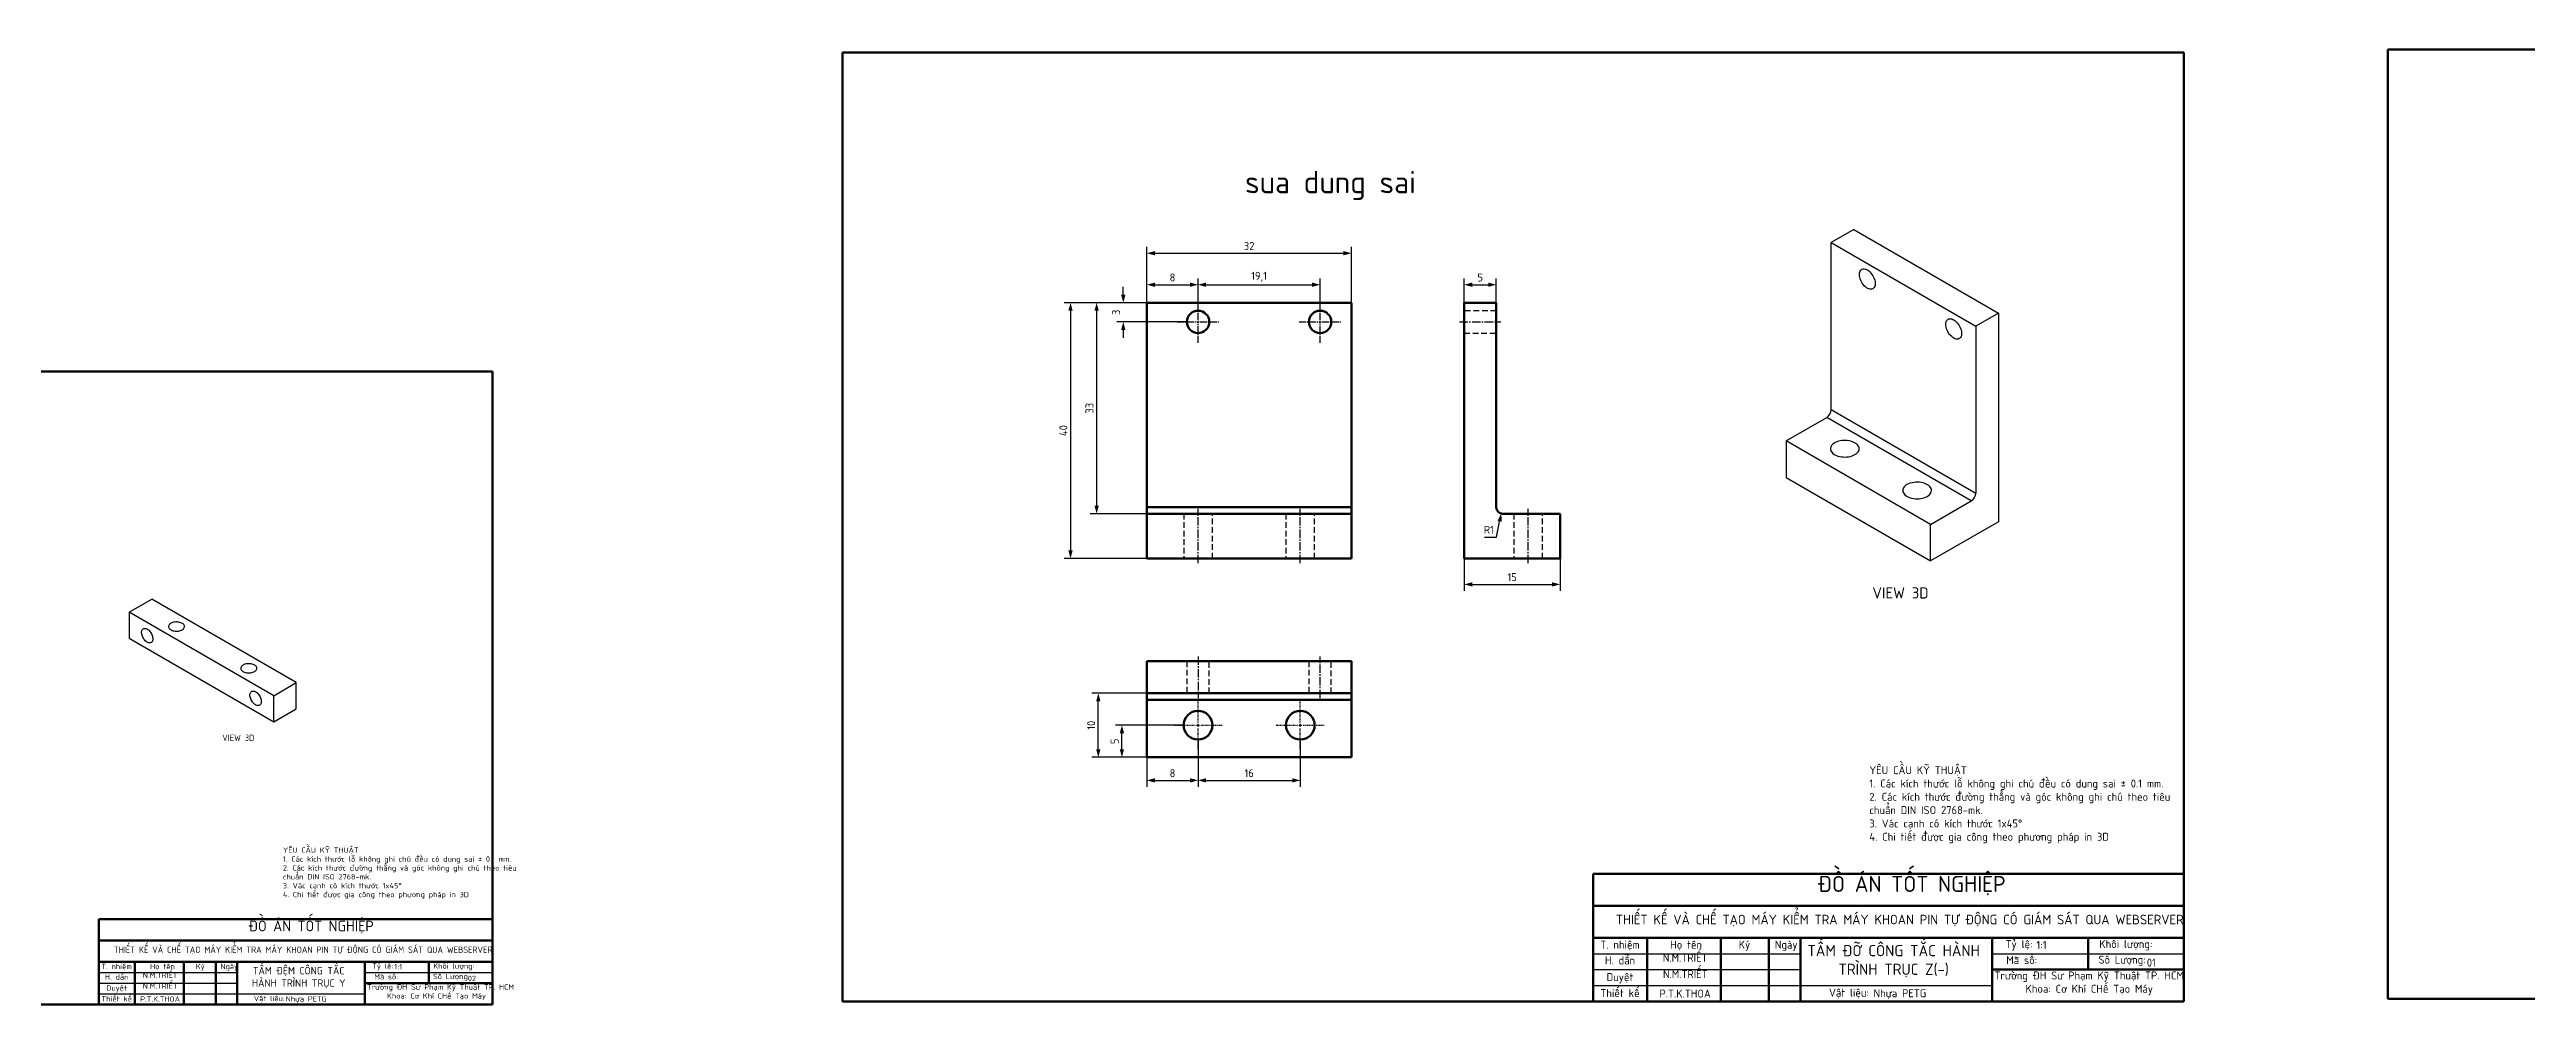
# Model space of a CAD drawing. Header units: millimetres. Extents: x 55 to 6841, y 61 to 3739.
# Drawn here: x 2560.1 to 2947.9, y 62.1 to 211.5 of the extents above; entities that cross this region are included whole.
import ezdxf

# ---------------------------------------------------------------- set-up
doc = ezdxf.new("R2010")
doc.units = ezdxf.units.MM
doc.header["$LTSCALE"] = 0.7
doc.header["$PDMODE"] = 35
doc.header["$PDSIZE"] = -4
doc.linetypes.add('CENTER2', pattern=[1.125, 0.75, -0.125, 0.125, -0.125])
doc.linetypes.add('HIDDEN', pattern=[9.525, 6.35, -3.175])
doc.layers.get('0').update_dxf_attribs({"color": 255})
for name, color, linetype, lineweight in [('AM_5', 10, 'Continuous', 25), ('AMC_Contour', 7, 'Continuous', 50), ('CON', 7, 'Continuous', 50), ('DIM', 94, 'Continuous', 25), ('KHUNGBV', 5, 'Continuous', 70), ('TEXT', 7, 'Continuous', 25)]:
    doc.layers.add(name, color=color, linetype=linetype, lineweight=lineweight)
doc.styles.add('TCVN-7284', font='tcvn+7284-2003r.ttf')
doc.styles.add('TCVN7824', font='tcvn+7284-2003r.ttf', dxfattribs={"height": 3.5})
doc.dimstyles.new('TCVN_ISO-25_RadiusDia', dxfattribs={"dimtxt": 2.5, "dimasz": 2.5, "dimexe": 2, "dimexo": 0, "dimgap": 1, "dimtad": 1, "dimtoh": 1, "dimtxsty": 'TCVN-7284', "dimblk": 'Arrow', "dimcen": 0, "dimclrd": 256, "dimclre": 256, "dimclrt": 256, "dimadec": 0, "dimazin": 0, "dimtfac": 1, "dimtofl": 0, "dimtmove": 0, "dimatfit": 3, "dimldrblk": 'Arrow', "dimfxl": 1, "dimlwd": -1, "dimlwe": -1, "dimarcsym": 0})

# ---------------------------------------------------------------- blocks, each defined once
blk = doc.blocks.new('KHUNG_A3')
at = {"layer": 'CON', "color": 8, "linetype": 'Continuous', "ltscale": 0.66}
for p, q in [((296.71, 84.61), (296.71, 44.61)), ((296.71, 84.61), (481.71, 84.61)), ((296.71, 74.61), (481.71, 74.61)), ((296.71, 64.61), (481.71, 64.61)), ((313.71, 64.61), (313.71, 44.61)), ((336.71, 64.61), (336.71, 44.61)), ((351.71, 64.61), (351.71, 44.61)), ((361.71, 64.61), (361.71, 44.61)), ((421.71, 44.61), (421.71, 64.61)), ((451.71, 54.61), (451.71, 64.61)), ((421.71, 54.61), (481.71, 54.61))]:
    blk.add_line(p, q, dxfattribs=at)
at = {"layer": 'DIM', "color": 8, "linetype": 'Continuous', "ltscale": 0.66}
for p, q in [((296.71, 59.61), (361.71, 59.61)), ((296.71, 54.61), (361.71, 54.61)), ((421.71, 59.61), (481.71, 59.61)), ((296.71, 49.61), (421.71, 49.61))]:
    blk.add_line(p, q, dxfattribs=at)
at = {"layer": 'KHUNGBV', "color": 8, "linetype": 'Continuous', "ltscale": 0.66}
for p, q in [((481.71, 341.61), (61.71, 341.61)), ((61.71, 341.61), (61.71, 44.61)), ((481.71, 44.61), (481.71, 341.61)), ((61.71, 44.61), (481.71, 44.61))]:
    blk.add_line(p, q, dxfattribs=at)
at = {"color": 255, "attachment_point": 1, "style": 'TCVN-7284'}
for s, width, insert, char_height in [('{\\W1.485708; }ĐỒ ÁN TỐT NGHIỆP', 65.6643, (362.61, 83.93), 5), ('\\pxqc;T. nhiệm', 16.8827, (296.71, 63.68), 2.5), ('{\\W2.460912; }Họ tên', 16.8827, (317.11, 63.68), 2.5), ('{\\W4.544245; }Ký', 16.8827, (335.42, 63.68), 2.5), ('{\\W1.017842; }Ngày', 9.8035, (352.08, 63.68), 2.5), ('\\pxqc;Tỷ lệ:', 9.8035, (425.19, 63.83), 2.5), ('\\pxqc;Khối lượng:', 20.0073, (453.51, 63.88), 2.5), ('\\pxqc;H. dẫn', 16.8827, (296.71, 58.76), 2.5), ('\\pxqc;N.M.TRIẾT', 16.8827, (317.11, 59.57), 2.5), ('\\pxqc;N.M.TRIẾT', 16.8827, (317.16, 54.47), 2.5), ('{\\W0.286782; }Mã số:', 12.5818, (425.56, 58.85), 2.5), ('\\pxqc;Số Lượng:', 17.9691, (453.36, 58.98), 2.5), ('\\pxqc;Thiết kế', 16.8827, (296.71, 48.52), 2.5), ('\\pxqc;Duyệt', 16.8827, (296.71, 53.54), 2.5), ('\\pxqc;P.T.K.THOA', 16.8827, (317.11, 48.37), 2.5), ('\\pxi-3,l3,qc,t3;Vật liệu:', 59.8171, (346.92, 48.66), 2.5), ('{\\W0.981773; }Trường ĐH Sư Phạm Kỹ Thuật TP. HCM\\P{\\W7.398439; }Khoa: Cơ Khí CHế Tạo Máy ', 61.6953, (420.88, 54.04), 2.5)]:
    blk.add_mtext_dynamic_manual_height_columns(s, width=width, gutter_width=88.6, heights=[0], dxfattribs=dict(at, insert=insert, char_height=char_height))
at = {"color": 255, "insert": (303.83, 71.79), "char_height": 3, "width": 178.521, "attachment_point": 1, "style": 'TCVN-7284'}
blk.add_mtext('THIẾT KẾ VÀ CHẾ TẠO MÁY KIỂM TRA MÁY KHOAN PIN TỰ ĐỘNG CÓ GIÁM SÁT QUA WEBSERVER\\P', dxfattribs=at)
blk = doc.blocks.new('3D_Z-1')
at = {"color": 5}
for p, q in [((2810.12, -32.73), (2806.59, -34.77)), ((2806.59, -34.77), (2829.22, -47.83)), ((2806.59, -60.9), (2806.59, -34.77)), ((2810.12, -32.73), (2832.75, -45.79)), ((2832.75, -45.79), (2829.22, -47.83)), ((2832.75, -45.79), (2832.75, -78.45)), ((2829.22, -47.83), (2829.22, -73.96)), ((2806.59, -60.9), (2829.22, -73.96)), ((2799.52, -65.8), (2805.88, -62.12)), ((2822.14, -78.86), (2799.52, -65.8)), ((2799.52, -65.8), (2799.52, -71.51)), ((2828.51, -75.18), (2805.88, -62.12)), ((2799.52, -71.51), (2822.14, -84.57)), ((2822.14, -78.86), (2828.51, -75.18)), ((2832.75, -78.45), (2822.14, -84.57)), ((2822.14, -84.57), (2822.14, -78.86))]:
    blk.add_line(p, q, dxfattribs=at)
at = {"color": 5, "flags": 128}
for points in [[(2811.01, -39.77), (2811.02, -39.57), (2811.06, -39.39), (2811.12, -39.23), (2811.21, -39.1), (2811.32, -39), (2811.45, -38.93), (2811.6, -38.89), (2811.76, -38.89), (2811.93, -38.92), (2812.11, -38.98), (2812.29, -39.08), (2812.47, -39.21), (2812.64, -39.36), (2812.81, -39.54), (2812.96, -39.74), (2813.1, -39.95), (2813.22, -40.18), (2813.32, -40.41), (2813.4, -40.64), (2813.45, -40.87), (2813.48, -41.09), (2813.48, -41.3), (2813.45, -41.49), (2813.4, -41.66), (2813.32, -41.81), (2813.22, -41.92), (2813.1, -42.01), (2812.96, -42.06), (2812.81, -42.08), (2812.64, -42.07), (2812.47, -42.02), (2812.29, -41.94), (2812.11, -41.83), (2811.93, -41.69), (2811.76, -41.52), (2811.6, -41.33), (2811.45, -41.12), (2811.32, -40.9), (2811.21, -40.68), (2811.12, -40.44), (2811.06, -40.21), (2811.02, -39.98), (2811.01, -39.77)], [(2824.51, -47.57), (2824.53, -47.37), (2824.57, -47.18), (2824.63, -47.03), (2824.72, -46.9), (2824.83, -46.79), (2824.96, -46.72), (2825.11, -46.69), (2825.27, -46.69), (2825.44, -46.72), (2825.62, -46.78), (2825.8, -46.88), (2825.98, -47), (2826.15, -47.16), (2826.32, -47.34), (2826.47, -47.53), (2826.61, -47.75), (2826.73, -47.97), (2826.83, -48.2), (2826.91, -48.44), (2826.96, -48.67), (2826.98, -48.89), (2826.98, -49.1), (2826.96, -49.29), (2826.91, -49.46), (2826.83, -49.6), (2826.73, -49.72), (2826.61, -49.8), (2826.47, -49.86), (2826.32, -49.88), (2826.15, -49.86), (2825.98, -49.82), (2825.8, -49.73), (2825.62, -49.62), (2825.44, -49.48), (2825.27, -49.32), (2825.11, -49.13), (2824.96, -48.92), (2824.83, -48.7), (2824.72, -48.47), (2824.63, -48.24), (2824.57, -48.01), (2824.53, -47.78), (2824.51, -47.57)], [(2810.3, -67.94), (2810.49, -67.81), (2810.65, -67.68), (2810.78, -67.53), (2810.88, -67.37), (2810.94, -67.21), (2810.96, -67.04), (2810.95, -66.88), (2810.89, -66.71), (2810.81, -66.55), (2810.69, -66.4), (2810.53, -66.26), (2810.35, -66.13), (2810.14, -66.02), (2809.91, -65.92), (2809.65, -65.84), (2809.38, -65.78), (2809.1, -65.74), (2808.82, -65.72), (2808.53, -65.73), (2808.24, -65.75), (2807.97, -65.79), (2807.7, -65.86), (2807.45, -65.94), (2807.22, -66.05), (2807.02, -66.16), (2806.84, -66.29), (2806.7, -66.44), (2806.59, -66.59), (2806.51, -66.75), (2806.47, -66.92), (2806.46, -67.08), (2806.49, -67.25), (2806.56, -67.41), (2806.67, -67.57), (2806.8, -67.71), (2806.97, -67.85), (2807.17, -67.97), (2807.39, -68.07), (2807.64, -68.16), (2807.9, -68.23), (2808.17, -68.28), (2808.46, -68.31), (2808.75, -68.32), (2809.03, -68.31), (2809.31, -68.27), (2809.59, -68.22), (2809.84, -68.14), (2810.08, -68.05), (2810.3, -67.94)], [(2821.61, -74.47), (2821.8, -74.35), (2821.97, -74.21), (2822.09, -74.06), (2822.19, -73.9), (2822.25, -73.74), (2822.27, -73.57), (2822.26, -73.41), (2822.21, -73.24), (2822.12, -73.08), (2822, -72.93), (2821.85, -72.79), (2821.66, -72.66), (2821.45, -72.55), (2821.22, -72.45), (2820.97, -72.37), (2820.7, -72.31), (2820.42, -72.27), (2820.13, -72.25), (2819.84, -72.26), (2819.56, -72.28), (2819.28, -72.33), (2819.01, -72.39), (2818.77, -72.47), (2818.54, -72.58), (2818.33, -72.69), (2818.16, -72.83), (2818.01, -72.97), (2817.9, -73.12), (2817.82, -73.28), (2817.78, -73.45), (2817.78, -73.61), (2817.81, -73.78), (2817.88, -73.94), (2817.98, -74.1), (2818.12, -74.24), (2818.29, -74.38), (2818.48, -74.5), (2818.71, -74.61), (2818.95, -74.69), (2819.21, -74.76), (2819.49, -74.81), (2819.77, -74.84), (2820.06, -74.85), (2820.35, -74.84), (2820.63, -74.8), (2820.9, -74.75), (2821.16, -74.67), (2821.4, -74.58), (2821.61, -74.47)]]:
    blk.add_lwpolyline(points, dxfattribs=at)
at = {"color": 5}
for centre in [(2805.05, -60.83), (2827.68, -73.89)]:
    blk.add_arc(centre, 1.54, 302.6055, 357.3945, dxfattribs=at)
blk = doc.blocks.new('*U240')
at = {"layer": 'AM_5', "color": 0, "linetype": 'CENTER2', "ltscale": 0.2, "transparency": 16777216}
for p, q in [((-3.75, 0), (-0.45, 0)), ((0, 0.45), (0, 3.75)), ((0.45, 0), (3.75, 0)), ((0, -3.75), (0, -0.45))]:
    blk.add_line(p, q, dxfattribs=at)
at = {"layer": 'AM_5', "color": 0, "linetype": 'Continuous', "ltscale": 0.2, "transparency": 16777216}
for p, q in [((-0.225, 0), (0.225, 0)), ((0, -0.225), (0, 0.225))]:
    blk.add_line(p, q, dxfattribs=at)
blk = doc.blocks.new('*U241')
at = {"layer": 'AM_5', "color": 0, "linetype": 'CENTER2', "ltscale": 0.2, "transparency": 16777216}
for p, q in [((-3.75, 0), (-0.45, 0)), ((0, 0.45), (0, 3.75)), ((0.45, 0), (3.75, 0)), ((0, -3.75), (0, -0.45))]:
    blk.add_line(p, q, dxfattribs=at)
at = {"layer": 'AM_5', "color": 0, "linetype": 'Continuous', "ltscale": 0.2, "transparency": 16777216}
for p, q in [((-0.225, 0), (0.225, 0)), ((0, -0.225), (0, 0.225))]:
    blk.add_line(p, q, dxfattribs=at)
blk = doc.blocks.new('*U242')
at = {"layer": 'AM_5', "color": 0, "linetype": 'CENTER2', "ltscale": 2, "transparency": 16777216}
for p, q in [((-3.25, 0), (-0.35, 0)), ((0, 0.35), (0, 3.25)), ((0.35, 0), (3.25, 0)), ((0, -3.25), (0, -0.35))]:
    blk.add_line(p, q, dxfattribs=at)
at = {"layer": 'AM_5', "color": 0, "linetype": 'Continuous', "ltscale": 2, "transparency": 16777216}
for p, q in [((-0.175, 0), (0.175, 0)), ((0, -0.175), (0, 0.175))]:
    blk.add_line(p, q, dxfattribs=at)
blk = doc.blocks.new('*U243')
at = {"layer": 'AM_5', "color": 0, "linetype": 'CENTER2', "ltscale": 2, "transparency": 16777216}
for p, q in [((-3.25, 0), (-0.35, 0)), ((0, 0.35), (0, 3.25)), ((0.35, 0), (3.25, 0)), ((0, -3.25), (0, -0.35))]:
    blk.add_line(p, q, dxfattribs=at)
at = {"layer": 'AM_5', "color": 0, "linetype": 'Continuous', "ltscale": 2, "transparency": 16777216}
for p, q in [((-0.175, 0), (0.175, 0)), ((0, -0.175), (0, 0.175))]:
    blk.add_line(p, q, dxfattribs=at)
blk = doc.blocks.new('*U244')
at = {"layer": 'AM_5', "color": 0, "linetype": 'CENTER2', "ltscale": 2.5, "transparency": 16777216}
blk.add_line((0, -4.25), (0, 4.25), dxfattribs=at)
blk = doc.blocks.new('*U245')
at = {"layer": 'AM_5', "color": 0, "linetype": 'CENTER2', "ltscale": 2.5, "transparency": 16777216}
blk.add_line((0, -4.25), (0, 4.25), dxfattribs=at)
blk = doc.blocks.new('*U246')
at = {"layer": 'AM_5', "color": 0, "linetype": 'CENTER2', "ltscale": 2.5, "transparency": 16777216}
blk.add_line((0, 3.25), (0, -3.25), dxfattribs=at)
blk = doc.blocks.new('*U247')
at = {"layer": 'AM_5', "color": 0, "linetype": 'CENTER2', "ltscale": 2.5, "transparency": 16777216}
blk.add_line((0, -3.25), (0, 3.25), dxfattribs=at)
blk = doc.blocks.new('*U248')
at = {"layer": 'AM_5', "color": 0, "linetype": 'CENTER2', "ltscale": 2.5, "transparency": 16777216}
blk.add_line((0, -4.25), (0, 4.25), dxfattribs=at)
blk = doc.blocks.new('*U249')
at = {"layer": 'AM_5', "color": 0, "linetype": 'CENTER2', "ltscale": 2.5, "transparency": 16777216}
blk.add_line((-3.25, 0), (3.25, 0), dxfattribs=at)
blk = doc.blocks.new('Arrow')
at = {"layer": 'DIM'}
blk.add_solid([(-1, 0.27), (-1, -0.27), (0, 0)], dxfattribs=at)
blk = doc.blocks.new('*D250')
at = {"layer": 'Defpoints', "color": 0, "ltscale": 0.2, "transparency": 16777216}
for p in [(2739.92, 174.66), (2731.92, 171.84), (2739.92, 170.59)]:
    blk.add_point(p, dxfattribs=at)
at = {"layer": 'DIM', "ltscale": 0.2, "transparency": 16777216}
for p, q in [((2731.92, 171.84), (2731.92, 175.66)), ((2733.17, 174.66), (2738.67, 174.66)), ((2739.92, 170.59), (2739.92, 175.66))]:
    blk.add_line(p, q, dxfattribs=at)
at = {"layer": 'DIM', "ltscale": 0.2, "transparency": 16777216, "xscale": 1.25, "yscale": 1.25, "zscale": 1.25, "rotation": 180}
blk.add_blockref('Arrow', (2731.92, 174.66), dxfattribs=at)
at = {"layer": 'DIM', "ltscale": 0.2, "transparency": 16777216, "xscale": 1.25, "yscale": 1.25, "zscale": 1.25}
blk.add_blockref('Arrow', (2739.92, 174.66), dxfattribs=at)
at = {"layer": 'DIM', "ltscale": 0.2, "transparency": 16777216, "insert": (2735.92, 175.79), "char_height": 1.25, "attachment_point": 5, "style": 'TCVN-7284', "bg_fill": 3, "box_fill_scale": 1.1, "bg_fill_color": 256, "bg_fill_true_color": 13158600, "bg_fill_transparency": 0}
blk.add_mtext('8', dxfattribs=at)
blk = doc.blocks.new('*D251')
at = {"layer": 'Defpoints', "color": 0, "ltscale": 0.7, "transparency": 16777216}
for p in [(2759.02, 174.66), (2739.92, 170.59), (2759.02, 170.59)]:
    blk.add_point(p, dxfattribs=at)
at = {"layer": 'DIM', "ltscale": 0.7, "transparency": 16777216}
for p, q in [((2739.92, 170.59), (2739.92, 175.66)), ((2741.17, 174.66), (2757.77, 174.66)), ((2759.02, 170.59), (2759.02, 175.66))]:
    blk.add_line(p, q, dxfattribs=at)
at = {"layer": 'DIM', "ltscale": 0.7, "transparency": 16777216, "xscale": 1.25, "yscale": 1.25, "zscale": 1.25, "rotation": 180}
blk.add_blockref('Arrow', (2739.92, 174.66), dxfattribs=at)
at = {"layer": 'DIM', "ltscale": 0.7, "transparency": 16777216, "xscale": 1.25, "yscale": 1.25, "zscale": 1.25}
blk.add_blockref('Arrow', (2759.02, 174.66), dxfattribs=at)
at = {"layer": 'DIM', "ltscale": 0.7, "transparency": 16777216, "insert": (2749.47, 175.91), "char_height": 1.25, "attachment_point": 5, "style": 'TCVN-7284'}
blk.add_mtext('\\A1;19,1', dxfattribs=at)
blk = doc.blocks.new('*D252')
at = {"layer": 'Defpoints', "color": 0, "ltscale": 0.7, "transparency": 16777216}
for p in [(2763.92, 179.59), (2731.92, 171.84), (2763.92, 171.84)]:
    blk.add_point(p, dxfattribs=at)
at = {"layer": 'DIM', "ltscale": 0.7, "transparency": 16777216}
for p, q in [((2731.92, 171.84), (2731.92, 180.59)), ((2733.17, 179.59), (2762.67, 179.59)), ((2763.92, 171.84), (2763.92, 180.59))]:
    blk.add_line(p, q, dxfattribs=at)
at = {"layer": 'DIM', "ltscale": 0.7, "transparency": 16777216, "xscale": 1.25, "yscale": 1.25, "zscale": 1.25, "rotation": 180}
blk.add_blockref('Arrow', (2731.92, 179.59), dxfattribs=at)
at = {"layer": 'DIM', "ltscale": 0.7, "transparency": 16777216, "xscale": 1.25, "yscale": 1.25, "zscale": 1.25}
blk.add_blockref('Arrow', (2763.92, 179.59), dxfattribs=at)
at = {"layer": 'DIM', "ltscale": 0.7, "transparency": 16777216, "insert": (2747.92, 180.72), "char_height": 1.25, "attachment_point": 5, "style": 'TCVN-7284'}
blk.add_mtext('32', dxfattribs=at)
blk = doc.blocks.new('*D253')
at = {"layer": 'Defpoints', "color": 0, "ltscale": 0.2, "transparency": 16777216}
for p in [(2731.92, 171.84), (2738.17, 168.84)]:
    blk.add_point(p, dxfattribs=at)
at = {"layer": 'DIM', "ltscale": 0.2, "transparency": 16777216}
for p, q in [((2731.92, 171.84), (2727.22, 171.84)), ((2728.22, 173.09), (2728.22, 174.34)), ((2738.17, 168.84), (2727.22, 168.84)), ((2728.22, 167.59), (2728.22, 166.34))]:
    blk.add_line(p, q, dxfattribs=at)
at = {"layer": 'DIM', "ltscale": 0.2, "transparency": 16777216, "xscale": 1.25, "yscale": 1.25, "zscale": 1.25}
for p, rotation in [((2728.22, 171.84), 270), ((2728.22, 168.84), 90)]:
    blk.add_blockref('Arrow', p, dxfattribs=dict(at, rotation=rotation))
at = {"layer": 'DIM', "ltscale": 0.2, "transparency": 16777216, "insert": (2727.09, 170.34), "char_height": 1.25, "attachment_point": 5, "rotation": 90, "style": 'TCVN-7284', "bg_fill": 3, "box_fill_scale": 1.1, "bg_fill_color": 256, "bg_fill_true_color": 13158600, "bg_fill_transparency": 0}
blk.add_mtext('3', dxfattribs=at)
at = {"layer": 'Defpoints', "color": 0, "ltscale": 0.2, "transparency": 16777216}
blk.add_point((2728.22, 168.84), dxfattribs=at)
blk = doc.blocks.new('*D254')
at = {"layer": 'Defpoints', "color": 0, "ltscale": 0.2, "transparency": 16777216}
for p in [(2731.92, 171.84), (2724.05, 138.84), (2731.92, 138.84)]:
    blk.add_point(p, dxfattribs=at)
at = {"layer": 'DIM', "ltscale": 0.2, "transparency": 16777216}
for p, q in [((2731.92, 171.84), (2723.05, 171.84)), ((2724.05, 170.59), (2724.05, 140.09)), ((2731.92, 138.84), (2723.05, 138.84))]:
    blk.add_line(p, q, dxfattribs=at)
at = {"layer": 'DIM', "ltscale": 0.2, "transparency": 16777216, "xscale": 1.25, "yscale": 1.25, "zscale": 1.25}
for p, rotation in [((2724.05, 171.84), 90), ((2724.05, 138.84), 270)]:
    blk.add_blockref('Arrow', p, dxfattribs=dict(at, rotation=rotation))
at = {"layer": 'DIM', "ltscale": 0.2, "transparency": 16777216, "insert": (2722.92, 155.34), "char_height": 1.25, "attachment_point": 5, "rotation": 90, "style": 'TCVN-7284', "bg_fill": 3, "box_fill_scale": 1.1, "bg_fill_color": 256, "bg_fill_true_color": 13158600, "bg_fill_transparency": 0}
blk.add_mtext('33', dxfattribs=at)
blk = doc.blocks.new('*D255')
at = {"layer": 'Defpoints', "color": 0, "ltscale": 0.7, "transparency": 16777216}
for p in [(2731.92, 171.84), (2719.96, 131.84), (2731.92, 131.84)]:
    blk.add_point(p, dxfattribs=at)
at = {"layer": 'DIM', "ltscale": 0.7, "transparency": 16777216}
for p, q in [((2731.92, 171.84), (2718.96, 171.84)), ((2719.96, 170.59), (2719.96, 133.09)), ((2731.92, 131.84), (2718.96, 131.84))]:
    blk.add_line(p, q, dxfattribs=at)
at = {"layer": 'DIM', "ltscale": 0.7, "transparency": 16777216, "xscale": 1.25, "yscale": 1.25, "zscale": 1.25}
for p, rotation in [((2719.96, 171.84), 90), ((2719.96, 131.84), 270)]:
    blk.add_blockref('Arrow', p, dxfattribs=dict(at, rotation=rotation))
at = {"layer": 'DIM', "ltscale": 0.7, "transparency": 16777216, "insert": (2718.84, 151.84), "char_height": 1.25, "attachment_point": 5, "rotation": 90, "style": 'TCVN-7284'}
blk.add_mtext('40', dxfattribs=at)
blk = doc.blocks.new('*D256')
at = {"layer": 'Defpoints', "color": 0, "ltscale": 0.2, "transparency": 16777216}
for p in [(2739.92, 103.49), (2731.92, 100.74), (2739.92, 97.12)]:
    blk.add_point(p, dxfattribs=at)
at = {"layer": 'DIM', "ltscale": 0.2, "transparency": 16777216}
for p, q in [((2739.92, 103.49), (2739.92, 96.12)), ((2731.92, 100.74), (2731.92, 96.12)), ((2733.17, 97.12), (2738.67, 97.12))]:
    blk.add_line(p, q, dxfattribs=at)
at = {"layer": 'DIM', "ltscale": 0.2, "transparency": 16777216, "xscale": 1.25, "yscale": 1.25, "zscale": 1.25, "rotation": 180}
blk.add_blockref('Arrow', (2731.92, 97.12), dxfattribs=at)
at = {"layer": 'DIM', "ltscale": 0.2, "transparency": 16777216, "xscale": 1.25, "yscale": 1.25, "zscale": 1.25}
blk.add_blockref('Arrow', (2739.92, 97.12), dxfattribs=at)
at = {"layer": 'DIM', "ltscale": 0.2, "transparency": 16777216, "insert": (2735.92, 98.24), "char_height": 1.25, "attachment_point": 5, "style": 'TCVN-7284', "bg_fill": 3, "box_fill_scale": 1.1, "bg_fill_color": 256, "bg_fill_true_color": 13158600, "bg_fill_transparency": 0}
blk.add_mtext('8', dxfattribs=at)
blk = doc.blocks.new('*D257')
at = {"layer": 'Defpoints', "color": 0, "ltscale": 0.2, "transparency": 16777216}
for p in [(2739.92, 103.49), (2755.92, 103.49), (2755.92, 97.12)]:
    blk.add_point(p, dxfattribs=at)
at = {"layer": 'DIM', "ltscale": 0.2, "transparency": 16777216}
for p, q in [((2739.92, 103.49), (2739.92, 96.12)), ((2755.92, 103.49), (2755.92, 96.12)), ((2741.17, 97.12), (2754.67, 97.12))]:
    blk.add_line(p, q, dxfattribs=at)
at = {"layer": 'DIM', "ltscale": 0.2, "transparency": 16777216, "xscale": 1.25, "yscale": 1.25, "zscale": 1.25, "rotation": 180}
blk.add_blockref('Arrow', (2739.92, 97.12), dxfattribs=at)
at = {"layer": 'DIM', "ltscale": 0.2, "transparency": 16777216, "xscale": 1.25, "yscale": 1.25, "zscale": 1.25}
blk.add_blockref('Arrow', (2755.92, 97.12), dxfattribs=at)
at = {"layer": 'DIM', "ltscale": 0.2, "transparency": 16777216, "insert": (2747.92, 98.24), "char_height": 1.25, "attachment_point": 5, "style": 'TCVN-7284', "bg_fill": 3, "box_fill_scale": 1.1, "bg_fill_color": 256, "bg_fill_true_color": 13158600, "bg_fill_transparency": 0}
blk.add_mtext('16', dxfattribs=at)
blk = doc.blocks.new('*D258')
at = {"layer": 'Defpoints', "color": 0, "ltscale": 0.7, "transparency": 16777216}
for p in [(2781.59, 131.84), (2796.59, 131.84), (2796.59, 127.78)]:
    blk.add_point(p, dxfattribs=at)
at = {"layer": 'DIM', "ltscale": 0.7, "transparency": 16777216}
for p, q in [((2781.59, 131.84), (2781.59, 126.78)), ((2796.59, 131.84), (2796.59, 126.78)), ((2782.84, 127.78), (2795.34, 127.78))]:
    blk.add_line(p, q, dxfattribs=at)
at = {"layer": 'DIM', "ltscale": 0.7, "transparency": 16777216, "xscale": 1.25, "yscale": 1.25, "zscale": 1.25, "rotation": 180}
blk.add_blockref('Arrow', (2781.59, 127.78), dxfattribs=at)
at = {"layer": 'DIM', "ltscale": 0.7, "transparency": 16777216, "xscale": 1.25, "yscale": 1.25, "zscale": 1.25}
blk.add_blockref('Arrow', (2796.59, 127.78), dxfattribs=at)
at = {"layer": 'DIM', "ltscale": 0.7, "transparency": 16777216, "insert": (2789.09, 128.91), "char_height": 1.25, "attachment_point": 5, "style": 'TCVN-7284'}
blk.add_mtext('15', dxfattribs=at)
blk = doc.blocks.new('*D259')
at = {"layer": 'Defpoints', "color": 0, "ltscale": 0.2, "transparency": 16777216}
for p in [(2781.59, 171.84), (2786.59, 171.84)]:
    blk.add_point(p, dxfattribs=at)
at = {"layer": 'DIM', "ltscale": 0.2, "transparency": 16777216}
for p, q in [((2781.59, 171.84), (2781.59, 175.66)), ((2782.84, 174.66), (2785.34, 174.66)), ((2786.59, 171.84), (2786.59, 175.66))]:
    blk.add_line(p, q, dxfattribs=at)
at = {"layer": 'DIM', "ltscale": 0.2, "transparency": 16777216, "xscale": 1.25, "yscale": 1.25, "zscale": 1.25, "rotation": 180}
blk.add_blockref('Arrow', (2781.59, 174.66), dxfattribs=at)
at = {"layer": 'DIM', "ltscale": 0.2, "transparency": 16777216, "xscale": 1.25, "yscale": 1.25, "zscale": 1.25}
blk.add_blockref('Arrow', (2786.59, 174.66), dxfattribs=at)
at = {"layer": 'DIM', "ltscale": 0.2, "transparency": 16777216, "insert": (2784.09, 175.79), "char_height": 1.25, "attachment_point": 5, "style": 'TCVN-7284', "bg_fill": 3, "box_fill_scale": 1.1, "bg_fill_color": 256, "bg_fill_true_color": 13158600, "bg_fill_transparency": 0}
blk.add_mtext('5', dxfattribs=at)
at = {"layer": 'Defpoints', "color": 0, "ltscale": 0.2, "transparency": 16777216}
blk.add_point((2786.59, 174.66), dxfattribs=at)
blk = doc.blocks.new('*D260')
at = {"layer": 'Defpoints', "color": 0, "ltscale": 0.2, "transparency": 16777216}
for p in [(2737.67, 105.74), (2731.92, 100.74)]:
    blk.add_point(p, dxfattribs=at)
at = {"layer": 'DIM', "ltscale": 0.2, "transparency": 16777216}
for p, q in [((2737.67, 105.74), (2727, 105.74)), ((2728, 101.99), (2728, 104.49)), ((2731.92, 100.74), (2727, 100.74))]:
    blk.add_line(p, q, dxfattribs=at)
at = {"layer": 'DIM', "ltscale": 0.2, "transparency": 16777216, "xscale": 1.25, "yscale": 1.25, "zscale": 1.25}
for p, rotation in [((2728, 105.74), 90), ((2728, 100.74), 270)]:
    blk.add_blockref('Arrow', p, dxfattribs=dict(at, rotation=rotation))
at = {"layer": 'DIM', "ltscale": 0.2, "transparency": 16777216, "insert": (2726.87, 103.24), "char_height": 1.25, "attachment_point": 5, "rotation": 90, "style": 'TCVN-7284', "bg_fill": 3, "box_fill_scale": 1.1, "bg_fill_color": 256, "bg_fill_true_color": 13158600, "bg_fill_transparency": 0}
blk.add_mtext('5', dxfattribs=at)
at = {"layer": 'Defpoints', "color": 0, "ltscale": 0.2, "transparency": 16777216}
blk.add_point((2728, 105.74), dxfattribs=at)
blk = doc.blocks.new('*D261')
at = {"layer": 'Defpoints', "color": 0, "ltscale": 0.2, "transparency": 16777216}
for p in [(2724.31, 110.74), (2731.92, 110.74), (2731.92, 100.74)]:
    blk.add_point(p, dxfattribs=at)
at = {"layer": 'DIM', "ltscale": 0.2, "transparency": 16777216}
for p, q in [((2731.92, 110.74), (2723.31, 110.74)), ((2724.31, 101.99), (2724.31, 109.49)), ((2731.92, 100.74), (2723.31, 100.74))]:
    blk.add_line(p, q, dxfattribs=at)
at = {"layer": 'DIM', "ltscale": 0.2, "transparency": 16777216, "xscale": 1.25, "yscale": 1.25, "zscale": 1.25}
for p, rotation in [((2724.31, 110.74), 90), ((2724.31, 100.74), 270)]:
    blk.add_blockref('Arrow', p, dxfattribs=dict(at, rotation=rotation))
at = {"layer": 'DIM', "ltscale": 0.2, "transparency": 16777216, "insert": (2723.19, 105.74), "char_height": 1.25, "attachment_point": 5, "rotation": 90, "style": 'TCVN-7284', "bg_fill": 3, "box_fill_scale": 1.1, "bg_fill_color": 256, "bg_fill_true_color": 13158600, "bg_fill_transparency": 0}
blk.add_mtext('10', dxfattribs=at)
blk = doc.blocks.new('KSW')
at = {"color": 5}
for p, q in [((2557.65, -39.88), (2561.19, -37.83)), ((2583.81, -50.9), (2561.19, -37.83)), ((2580.28, -52.94), (2557.65, -39.88)), ((2557.65, -39.88), (2557.65, -43.96)), ((2557.65, -43.96), (2580.28, -57.02)), ((2580.28, -52.94), (2583.81, -50.9)), ((2580.28, -57.02), (2580.28, -52.94)), ((2583.81, -54.98), (2583.81, -50.9)), ((2580.28, -57.02), (2583.81, -54.98))]:
    blk.add_line(p, q, dxfattribs=at)
at = {"color": 5, "flags": 128}
for points in [[(2559.6, -43.04), (2559.6, -42.9), (2559.63, -42.78), (2559.67, -42.67), (2559.72, -42.58), (2559.79, -42.51), (2559.88, -42.45), (2559.97, -42.42), (2560.07, -42.41), (2560.18, -42.42), (2560.3, -42.45), (2560.42, -42.5), (2560.54, -42.57), (2560.66, -42.65), (2560.78, -42.76), (2560.89, -42.88), (2560.99, -43.01), (2561.08, -43.15), (2561.17, -43.3), (2561.24, -43.45), (2561.29, -43.61), (2561.33, -43.77), (2561.36, -43.92), (2561.36, -44.06), (2561.36, -44.19), (2561.33, -44.32), (2561.29, -44.42), (2561.24, -44.52), (2561.17, -44.59), (2561.08, -44.64), (2560.99, -44.68), (2560.89, -44.69), (2560.78, -44.68), (2560.66, -44.65), (2560.54, -44.6), (2560.42, -44.53), (2560.3, -44.44), (2560.18, -44.34), (2560.07, -44.22), (2559.97, -44.09), (2559.88, -43.95), (2559.79, -43.8), (2559.72, -43.64), (2559.67, -43.49), (2559.63, -43.33), (2559.6, -43.18), (2559.6, -43.04)], [(2564.19, -41.61), (2564.08, -41.68), (2563.99, -41.77), (2563.91, -41.86), (2563.86, -41.95), (2563.83, -42.05), (2563.83, -42.14), (2563.84, -42.24), (2563.88, -42.34), (2563.95, -42.43), (2564.03, -42.52), (2564.13, -42.59), (2564.25, -42.66), (2564.39, -42.72), (2564.54, -42.77), (2564.7, -42.81), (2564.86, -42.83), (2565.03, -42.84), (2565.2, -42.84), (2565.37, -42.82), (2565.53, -42.79), (2565.69, -42.75), (2565.83, -42.7), (2565.96, -42.63), (2566.07, -42.56), (2566.17, -42.47), (2566.24, -42.38), (2566.29, -42.29), (2566.32, -42.19), (2566.33, -42.1), (2566.31, -42), (2566.27, -41.9), (2566.2, -41.81), (2566.12, -41.72), (2566.02, -41.65), (2565.9, -41.58), (2565.76, -41.52), (2565.61, -41.47), (2565.45, -41.43), (2565.29, -41.41), (2565.12, -41.4), (2564.95, -41.4), (2564.78, -41.42), (2564.62, -41.45), (2564.46, -41.49), (2564.32, -41.55), (2564.19, -41.61)], [(2575.51, -48.14), (2575.39, -48.22), (2575.3, -48.3), (2575.23, -48.39), (2575.18, -48.48), (2575.15, -48.58), (2575.14, -48.68), (2575.16, -48.77), (2575.2, -48.87), (2575.26, -48.96), (2575.34, -49.05), (2575.45, -49.13), (2575.57, -49.2), (2575.7, -49.25), (2575.85, -49.3), (2576.01, -49.34), (2576.18, -49.36), (2576.35, -49.37), (2576.52, -49.37), (2576.69, -49.35), (2576.85, -49.32), (2577, -49.28), (2577.15, -49.23), (2577.27, -49.16), (2577.39, -49.09), (2577.48, -49.01), (2577.55, -48.92), (2577.6, -48.82), (2577.63, -48.73), (2577.64, -48.63), (2577.62, -48.53), (2577.58, -48.43), (2577.52, -48.34), (2577.44, -48.26), (2577.33, -48.18), (2577.21, -48.11), (2577.08, -48.05), (2576.93, -48), (2576.77, -47.96), (2576.6, -47.94), (2576.43, -47.93), (2576.26, -47.93), (2576.09, -47.95), (2575.93, -47.98), (2575.78, -48.02), (2575.63, -48.08), (2575.51, -48.14)], [(2576.57, -52.84), (2576.57, -52.7), (2576.6, -52.58), (2576.64, -52.47), (2576.7, -52.38), (2576.76, -52.31), (2576.85, -52.25), (2576.94, -52.22), (2577.04, -52.21), (2577.15, -52.21), (2577.27, -52.24), (2577.39, -52.29), (2577.51, -52.36), (2577.63, -52.45), (2577.75, -52.56), (2577.86, -52.67), (2577.96, -52.81), (2578.05, -52.95), (2578.14, -53.1), (2578.21, -53.25), (2578.26, -53.41), (2578.3, -53.56), (2578.33, -53.71), (2578.33, -53.86), (2578.33, -53.99), (2578.3, -54.11), (2578.26, -54.22), (2578.21, -54.31), (2578.14, -54.39), (2578.05, -54.44), (2577.96, -54.47), (2577.86, -54.49), (2577.75, -54.48), (2577.63, -54.45), (2577.51, -54.4), (2577.39, -54.33), (2577.27, -54.24), (2577.15, -54.14), (2577.04, -54.02), (2576.94, -53.89), (2576.85, -53.74), (2576.76, -53.59), (2576.7, -53.44), (2576.64, -53.28), (2576.6, -53.13), (2576.57, -52.98), (2576.57, -52.84)]]:
    blk.add_lwpolyline(points, dxfattribs=at)
blk = doc.blocks.new('*D832')
at = {"layer": 'Defpoints', "color": 0, "ltscale": 0.7, "transparency": 16777216}
for p in [(2787.59, 139.84), (2787.39, 138.86)]:
    blk.add_point(p, dxfattribs=at)
at = {"layer": 'DIM', "ltscale": 0.7, "transparency": 16777216}
for p, q in [((2786.63, 135.19), (2787.13, 137.64)), ((2784.75, 135.19), (2786.63, 135.19))]:
    blk.add_line(p, q, dxfattribs=at)
at = {"layer": 'DIM', "ltscale": 0.7, "transparency": 16777216, "xscale": 1.25, "yscale": 1.25, "zscale": 1.25, "rotation": 78.29132704592965}
blk.add_blockref('Arrow', (2787.39, 138.86), dxfattribs=at)
at = {"layer": 'DIM', "ltscale": 0.7, "transparency": 16777216, "insert": (2785.44, 136.32), "char_height": 1.25, "attachment_point": 5, "style": 'TCVN-7284'}
blk.add_mtext('R1', dxfattribs=at)

msp = doc.modelspace()

# ---------------------------------------------------------------- linework, layer by layer
at = {"layer": 'AM_5', "color": 2, "linetype": 'HIDDEN', "ltscale": 0.2}
for p, q in [((2786.591, 170.592), (2781.591, 170.592)), ((2781.591, 167.092), (2786.591, 167.092)), ((2737.675, 138.842), (2737.675, 131.842)), ((2742.175, 131.842), (2742.175, 138.842)), ((2753.675, 138.842), (2753.675, 131.842)), ((2758.175, 131.842), (2758.175, 138.842)), ((2789.341, 138.842), (2789.341, 131.842)), ((2793.841, 131.842), (2793.841, 138.842)), ((2738.175, 115.744), (2738.175, 110.744)), ((2741.675, 110.744), (2741.675, 115.744)), ((2757.275, 115.744), (2757.275, 110.744)), ((2760.775, 110.744), (2760.775, 115.744))]:
    msp.add_line(p, q, dxfattribs=at)
at = {"layer": 'CON'}
for p, q in [((2731.925, 171.842), (2763.925, 171.842)), ((2731.925, 138.842), (2731.925, 171.842)), ((2763.925, 171.842), (2763.925, 138.842)), ((2781.591, 171.842), (2786.591, 171.842)), ((2781.591, 131.842), (2781.591, 171.842)), ((2786.591, 139.842), (2786.591, 171.842)), ((2763.925, 138.842), (2731.925, 138.842)), ((2731.925, 138.842), (2731.925, 131.842)), ((2763.925, 131.842), (2763.925, 138.842)), ((2796.591, 138.842), (2787.591, 138.842)), ((2796.591, 138.842), (2796.591, 131.842)), ((2731.925, 131.842), (2763.925, 131.842)), ((2781.591, 131.842), (2796.591, 131.842)), ((2731.925, 115.744), (2731.925, 110.744)), ((2731.925, 115.744), (2763.925, 115.744)), ((2763.925, 115.744), (2763.925, 110.744)), ((2731.925, 110.744), (2763.925, 110.744)), ((2731.925, 100.744), (2731.925, 110.744)), ((2763.925, 100.744), (2763.925, 110.744)), ((2763.925, 100.744), (2731.925, 100.744))]:
    msp.add_line(p, q, dxfattribs=at)
for centre, radius in [((2739.925, 168.842), 1.75), ((2759.025, 168.842), 1.75), ((2739.925, 105.744), 2.25), ((2755.925, 105.744), 2.25)]:
    msp.add_circle(centre, radius, dxfattribs=at)
msp.add_arc((2787.591, 139.842), 1, 180, 270, dxfattribs=at)

# ---------------------------------------------------------------- block references
at = {"layer": 'AM_5', "linetype": 'CENTER2', "ltscale": 2}
for name, p in [('*U242', (2739.925, 168.842)), ('*U243', (2759.025, 168.842))]:
    msp.add_blockref(name, p, dxfattribs=at)
at = {"layer": 'AM_5', "linetype": 'CENTER2', "ltscale": 2.5}
for name, p in [('*U249', (2784.091, 168.842)), ('*U245', (2739.925, 135.342)), ('*U244', (2755.925, 135.342)), ('*U248', (2791.591, 135.342)), ('*U246', (2739.925, 113.244)), ('*U247', (2759.025, 113.244))]:
    msp.add_blockref(name, p, dxfattribs=at)
at = {"layer": 'AM_5', "linetype": 'CENTER2', "ltscale": 0.2}
for name, p in [('*U241', (2739.925, 105.744)), ('*U240', (2755.925, 105.744))]:
    msp.add_blockref(name, p, dxfattribs=at)
at = {"layer": 'DIM'}
for p, xscale, yscale, zscale in [((2653.392, 40.2), 0.5, 0.5, 0.5), ((2895.297, 40.645), 0.5, 0.5, 0.5), ((2468.937, 47.194), 0.3333333333333333, 0.3333333333333333, 0.3333333333333333)]:
    msp.add_blockref('KHUNG_A3', p, dxfattribs=dict(at, xscale=xscale, yscale=yscale, zscale=zscale))
for name, p in [('3D_Z-1', (32.447, 216.022)), ('KSW', (14.954, 163.305))]:
    msp.add_blockref(name, p, dxfattribs=at)

# ---------------------------------------------------------------- texts
at = {"width": 32.83213, "attachment_point": 1, "style": 'TCVN-7284'}
for insert, char_height in [((2845.474, 127.317), 1.75), ((2587.189, 104.285), 1)]:
    msp.add_mtext('VIEW 3D', dxfattribs=dict(at, insert=insert, char_height=char_height))
at = {"ltscale": 0.7, "attachment_point": 1, "style": 'TCVN-7284'}
for s, width, gutter_width, insert, char_height in [('1:1', 2.25002, 6.25, (2871.16, 71.986), 1.25), ('1:1', 1.50001, 4.167, (2614.116, 68.385), 0.8333), ('02', 1.50001, 4.167, (2625.63, 66.551), 0.8333), ('01', 2.25002, 6.25, (2888.432, 69.235), 1.25), ('Nhựa PETG', 7.04287, 4.167, (2597.112, 63.354), 0.8333), ('Nhựa PETG', 10.5643, 6.25, (2845.655, 64.44), 1.25)]:
    msp.add_mtext_dynamic_manual_height_columns(s, width=width, gutter_width=gutter_width, heights=[0], dxfattribs=dict(at, insert=insert, char_height=char_height))
at = {"layer": 'AMC_Contour', "color": 255, "attachment_point": 5, "style": 'TCVN-7284'}
for s, width, gutter_width, insert, char_height in [('TẤM ĐỠ CÔNG TẮC HÀNH TRÌNH TRỤC Z(-)', 32.90888, 8.75, (2848.798, 68.837), 1.75), ('TẤM ĐỆM CÔNG TẮC HÀNH TRÌNH TRỤC Y', 16.02095, 5.833, (2599.147, 66.255), 1.16667)]:
    msp.add_mtext_dynamic_manual_height_columns(s, width=width, gutter_width=gutter_width, heights=[0], dxfattribs=dict(at, insert=insert, char_height=char_height))
at = {"layer": 'DIM', "ltscale": 0.2, "insert": (2747.282, 192.47), "char_height": 3.5, "attachment_point": 1, "style": 'TCVN7824'}
msp.add_mtext_dynamic_manual_height_columns('sua dung sai', width=36.54331, gutter_width=17.5, heights=[0], dxfattribs=at)
at = {"layer": 'TEXT', "ltscale": 0.7, "attachment_point": 1, "style": 'TCVN-7284'}
for width, gutter_width, insert, char_height in [(51.60396, 861.046, (2844.999, 99.336), 1.25), (34.40264, 574.03, (2596.675, 86.618), 0.83333)]:
    msp.add_mtext_dynamic_manual_height_columns('YÊU CẦU KỸ THUẬT\\P1. Các kích thước lỗ không ghi chú đều có dung sai ± 0.1 mm. \\P2. Các kích thước đường thẳng và góc không ghi chú theo tiêu chuẩn DIN ISO 2768-mk.\\P3. Vác cạnh có kích thước 1x45°\\P4. Chi tiết được gia công theo phương pháp in 3D', width=width, gutter_width=gutter_width, heights=[0], dxfattribs=dict(at, insert=insert, char_height=char_height))

# ---------------------------------------------------------------- dimensions: what is measured, and where the dimension line sits
at = {"layer": 'DIM', "ltscale": 0.7}
dim = msp.add_radius_dim(center=(2787.591, 139.842), mpoint=(2787.388, 138.863), dimstyle='TCVN_ISO-25_RadiusDia', override={"dimscale": 0.5, "dimtp": 0.15, "dimtm": 0.15}, dxfattribs=at)
dim.commit()
dim.dimension.update_dxf_attribs({"geometry": '*D832', "text_midpoint": (2785.439, 136.316)})
dim = msp.add_linear_dim(base=(2796.591, 127.78), p1=(2781.591, 131.842), p2=(2796.591, 131.842), dimstyle='TCVN_ISO-25_RadiusDia', override={"dimscale": 0.5, "dimtp": 0.15, "dimtm": 0.15}, dxfattribs=at)
dim.commit()
dim.dimension.update_dxf_attribs({"geometry": '*D258', "text_midpoint": (2789.091, 128.905)})

# ---------------------------------------------------------------- next in the draw order: dimensions: what is measured, and where the dimension line sits
at = {"layer": 'DIM', "ltscale": 0.2}
for base, p1, p2, picture, middle in [((2739.925, 174.661), (2731.925, 171.842), (2739.925, 170.592), '*D250', (2735.925, 175.786)), ((2786.591, 174.661), (2781.591, 171.842), (2786.591, 171.842), '*D259', (2784.091, 175.786)), ((2739.925, 97.118), (2731.925, 100.744), (2739.925, 103.494), '*D256', (2735.925, 98.243))]:
    dim = msp.add_linear_dim(base=base, p1=p1, p2=p2, dimstyle='TCVN_ISO-25_RadiusDia', override={"dimscale": 0.5, "dimtfill": 1, "dimarcsym": 1}, dxfattribs=at)
    dim.commit()
    dim.dimension.update_dxf_attribs({"geometry": picture, "text_midpoint": middle})

# ---------------------------------------------------------------- next in the draw order: dimensions: what is measured, and where the dimension line sits
at = {"layer": 'DIM', "ltscale": 0.7}
for base, p1, p2, override, picture, middle in [((2763.925, 179.593), (2731.925, 171.842), (2763.925, 171.842), {"dimscale": 0.5, "dimtp": 0.15, "dimtm": 0.15}, '*D252', (2747.925, 180.718)), ((2759.025, 174.661), (2739.925, 170.592), (2759.025, 170.592), {"dimscale": 0.5, "dimgap": 1, "dimtol": 0, "dimlim": 0, "dimtp": 0.26, "dimtm": 0.16, "dimtmove": 1, "dimtolj": 1}, '*D251', (2749.475, 175.911))]:
    dim = msp.add_linear_dim(base=base, p1=p1, p2=p2, dimstyle='TCVN_ISO-25_RadiusDia', override=override, dxfattribs=at)
    dim.commit()
    dim.dimension.update_dxf_attribs({"geometry": picture, "text_midpoint": middle})
at = {"layer": 'DIM', "ltscale": 0.2}
dim = msp.add_linear_dim(base=(2727.998, 105.744), p1=(2731.925, 100.744), p2=(2737.675, 105.744), angle=90, dimstyle='TCVN_ISO-25_RadiusDia', override={"dimscale": 0.5, "dimtfill": 1, "dimarcsym": 1}, dxfattribs=at)
dim.commit()
dim.dimension.update_dxf_attribs({"geometry": '*D260', "text_midpoint": (2726.873, 103.244)})
dim = msp.add_linear_dim(base=(2755.925, 97.118), p1=(2739.925, 103.494), p2=(2755.925, 103.494), dimstyle='TCVN_ISO-25_RadiusDia', override={"dimscale": 0.5, "dimtmove": 1, "dimtfill": 1, "dimarcsym": 1}, dxfattribs=at)
dim.commit()
dim.dimension.update_dxf_attribs({"geometry": '*D257', "text_midpoint": (2747.925, 98.243)})

# ---------------------------------------------------------------- next in the draw order: dimensions: what is measured, and where the dimension line sits
for base, p1, p2, picture, middle in [((2728.218, 168.842), (2731.925, 171.842), (2738.175, 168.842), '*D253', (2727.093, 170.342)), ((2724.314, 110.744), (2731.925, 100.744), (2731.925, 110.744), '*D261', (2723.189, 105.744))]:
    dim = msp.add_linear_dim(base=base, p1=p1, p2=p2, angle=90, dimstyle='TCVN_ISO-25_RadiusDia', override={"dimscale": 0.5, "dimtfill": 1, "dimarcsym": 1}, dxfattribs=at)
    dim.commit()
    dim.dimension.update_dxf_attribs({"geometry": picture, "text_midpoint": middle})

# ---------------------------------------------------------------- next in the draw order: linework, layer by layer
at = {"layer": 'CON'}
msp.add_line((2763.925, 109.744), (2731.925, 109.744), dxfattribs=at)

# ---------------------------------------------------------------- next in the draw order: dimensions: what is measured, and where the dimension line sits
at = {"layer": 'DIM', "ltscale": 0.2}
dim = msp.add_linear_dim(base=(2724.045, 138.842), p1=(2731.925, 171.842), p2=(2731.925, 138.842), angle=90, dimstyle='TCVN_ISO-25_RadiusDia', override={"dimscale": 0.5, "dimtfill": 1, "dimarcsym": 1}, dxfattribs=at)
dim.commit()
dim.dimension.update_dxf_attribs({"geometry": '*D254', "text_midpoint": (2722.92, 155.342)})

# ---------------------------------------------------------------- next in the draw order: linework, layer by layer
at = {"layer": 'CON'}
msp.add_line((2763.925, 139.842), (2731.925, 139.842), dxfattribs=at)

# ---------------------------------------------------------------- next in the draw order: dimensions: what is measured, and where the dimension line sits
at = {"layer": 'DIM', "ltscale": 0.7}
dim = msp.add_linear_dim(base=(2719.961, 131.842), p1=(2731.925, 171.842), p2=(2731.925, 131.842), angle=90, dimstyle='TCVN_ISO-25_RadiusDia', override={"dimscale": 0.5, "dimtp": 0.15, "dimtm": 0.15}, dxfattribs=at)
dim.commit()
dim.dimension.update_dxf_attribs({"geometry": '*D255', "text_midpoint": (2718.836, 151.842)})

doc.saveas('drawing.dxf')
